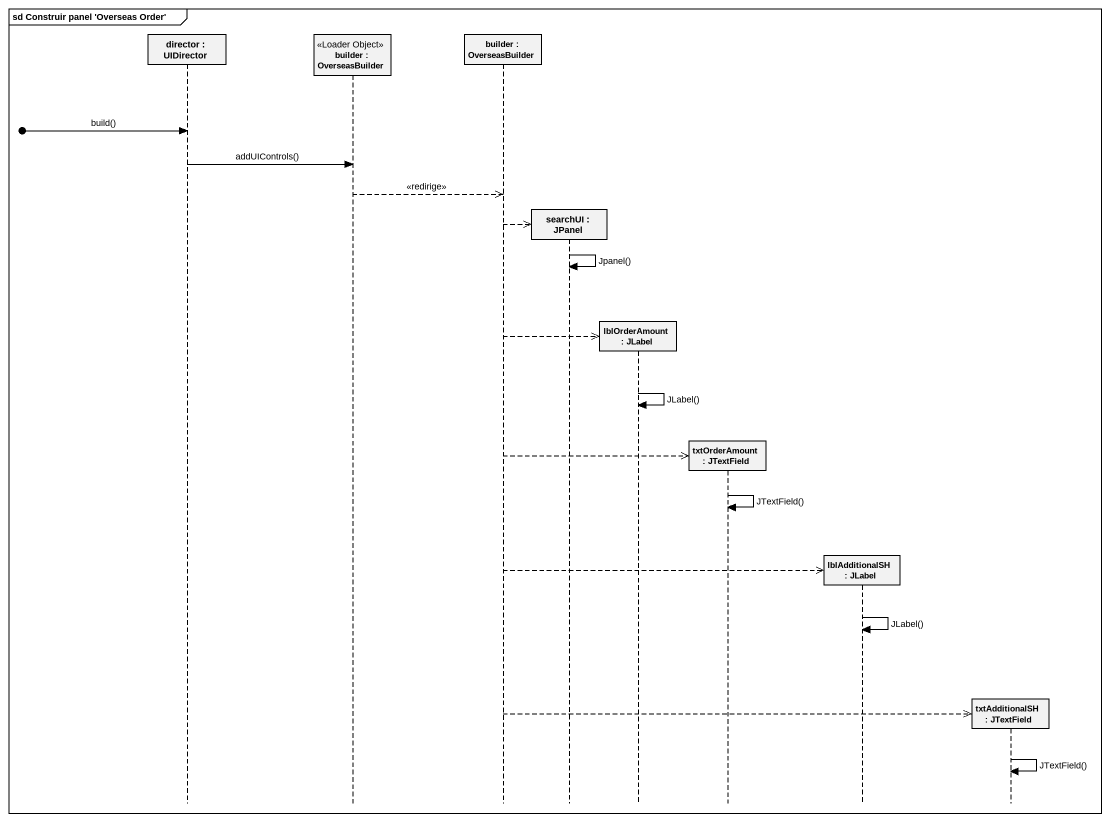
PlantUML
@startuml
mainframe sd Construir panel 'Overseas Order'
hide footbox
participant "director : UIDirector" as director
participant "builder : OverseasBuilder" as builder <<Loader Object>>
participant "builder : OverseasBuilder" as builder_2
participant "searchUI : JPanel" as searchUI
participant "lblOrderAmount : JLabel" as lblOrderAmount
participant "txtOrderAmount : JTextField" as txtOrderAmount
participant "lblAdditionalSH : JLabel" as lblAdditionalSH
participant "txtAdditionalSH : JTextField" as txtAdditionalSH

[o-> director : build()
director -> builder : addUIControls()
builder -->> builder_2 : <<redirige>>
builder_2 -->> searchUI **
searchUI -> searchUI : Jpanel()
builder_2 -->> lblOrderAmount **
lblOrderAmount -> lblOrderAmount : JLabel()
builder_2 -->> txtOrderAmount **
txtOrderAmount -> txtOrderAmount : JTextField()
builder_2 -->> lblAdditionalSH **
lblAdditionalSH -> lblAdditionalSH : JLabel()
builder_2 -->> txtAdditionalSH **
txtAdditionalSH -> txtAdditionalSH : JTextField()
@enduml
